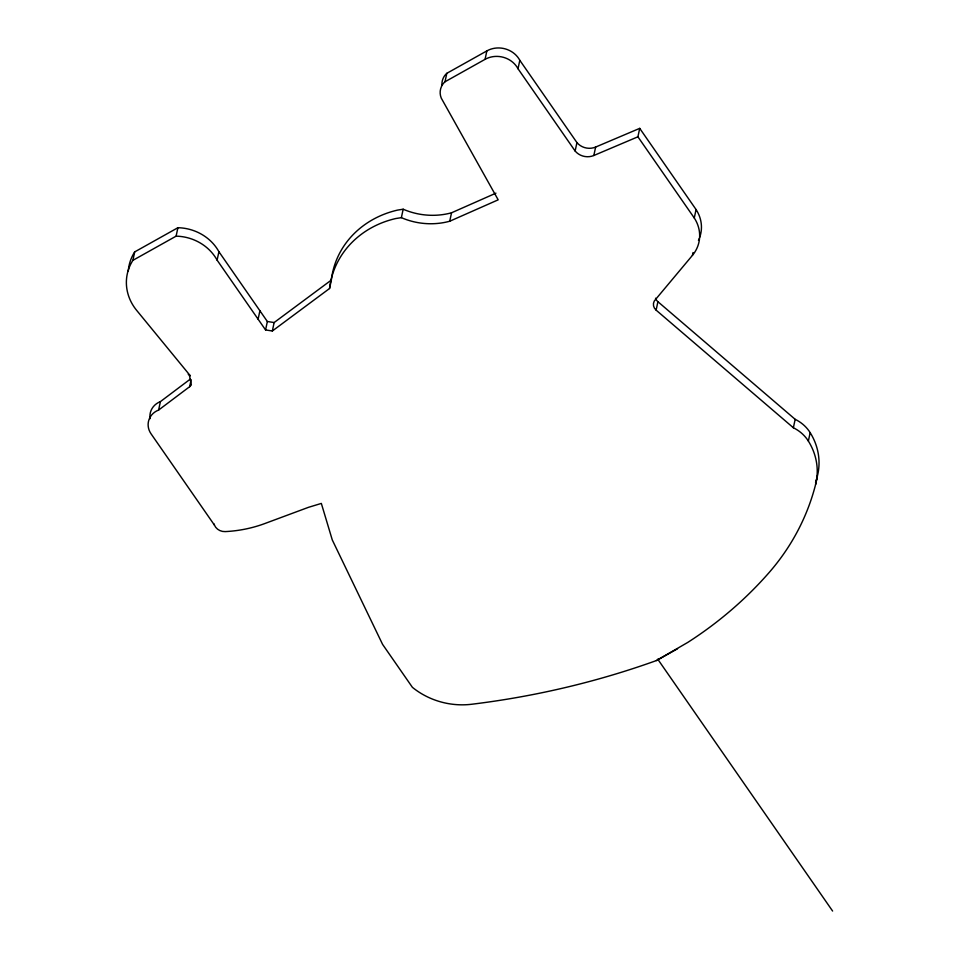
<?xml version="1.0" encoding="UTF-8"?>
<svg xmlns="http://www.w3.org/2000/svg" width="959" height="959" viewBox="0 0 959 959"><rect width="100%" height="100%" fill="white"/><g stroke="black" fill="none" stroke-linecap="round" stroke-linejoin="round"><path stroke-width="1.44" d="M188.228 374.214L190.326 375.796L136.634 310.344A49.317 44.773 12 0 1 132.893 260.345L134.692 251.905L177.906 227.715A45.421 41.237 12 0 1 218.904 251.702L267.357 321.505L274.13 322.548L331.346 280.064A92.735 84.176 12 0 1 397.601 210.093L403.164 209.218A67.562 61.34 12 0 0 451.533 212.79L495.935 193.167M132.893 260.345L176.108 236.154L177.906 227.715M655.536 298.213A8.295 7.528 12 0 0 657.91 301.701L795.167 419.323A35.783 32.474 12 0 1 810.163 432.641A64.936 58.955 12 0 1 817.368 476.132L815.582 484.571A254.626 231.143 12 0 1 768.603 573.134A418.232 379.668 12 0 1 687.771 642.41L656.436 660.559A819.31 743.752 12 0 1 471.708 704.254A72.848 66.135 12 0 1 412.406 687.339L382.581 644.376L332.282 539.941L321.337 503.427L308.522 507.311L264.852 523.53A126.588 114.912 12 0 1 225.209 531.598A10.561 9.578 12 0 1 214.42 525.088L151.042 433.804A18.125 16.459 12 0 1 158.607 410.056L160.405 401.617L190.242 379.153M158.607 410.056L189.642 386.693L191.141 379.656M441.991 85.303A17.178 15.596 12 0 1 443.25 78.111L443.945 76.792A17.178 15.596 12 0 1 446.798 73.328L486.86 50.899A22.944 20.822 12 0 1 519.814 60.309L576.934 142.591A15.212 13.81 12 0 0 595.635 147.063L639.713 128.362L637.915 136.801L593.837 155.502A15.212 13.81 12 0 1 575.136 151.031L518.016 68.748A22.944 20.822 12 0 0 485.074 59.338L445.012 81.767A17.178 15.596 12 0 0 442.147 85.231L441.464 86.55A17.178 15.596 12 0 0 441.248 98.094L498.177 199.832L449.735 221.229A67.562 61.34 12 0 1 401.377 217.657L395.803 218.532A92.735 84.176 12 0 0 329.548 288.503L272.344 330.987L265.571 329.944L217.106 260.141L218.904 251.702M258.115 319.203L259.901 310.764M265.571 329.944L267.357 321.505M272.344 330.987L274.13 322.548M329.548 288.503L331.346 280.064M401.377 217.657L403.164 209.218M445.012 81.767L446.798 73.328M449.735 221.229L451.533 212.79M485.074 59.338L486.86 50.899M518.016 68.748L519.814 60.309M575.136 151.031L576.934 142.591M593.837 155.502L595.635 147.063M815.582 484.571A64.936 58.955 12 0 0 808.365 441.08A35.783 32.474 12 0 0 793.369 427.762L656.124 310.141L657.91 301.701M656.124 310.141A8.295 7.528 12 0 1 655.788 299.184L692.446 255.358A36.742 33.349 12 0 0 694.28 217.981L696.066 209.542L639.713 128.362M692.446 255.358L693.045 252.553M793.369 427.762L795.167 419.323M808.365 441.08L810.163 432.641M189.642 386.693L191.356 384.895L189.343 374.933M656.436 660.559L677.545 648.764M637.915 136.801L694.28 217.981M657.73 659.157L832.604 911.05M214.049 523.986L214.42 525.088M176.108 236.154A45.421 41.237 12 0 1 217.106 260.141M817.368 476.132A254.626 231.143 12 0 1 815.534 482.856M150.107 418.687A18.125 16.459 12 0 1 160.405 401.617M128.266 271.241A49.317 44.773 12 0 1 134.692 251.905M696.066 209.542A36.742 33.349 12 0 1 699.722 237.329M699.339 238.359A36.742 33.349 12 0 1 698.452 240.385"/></g></svg>
